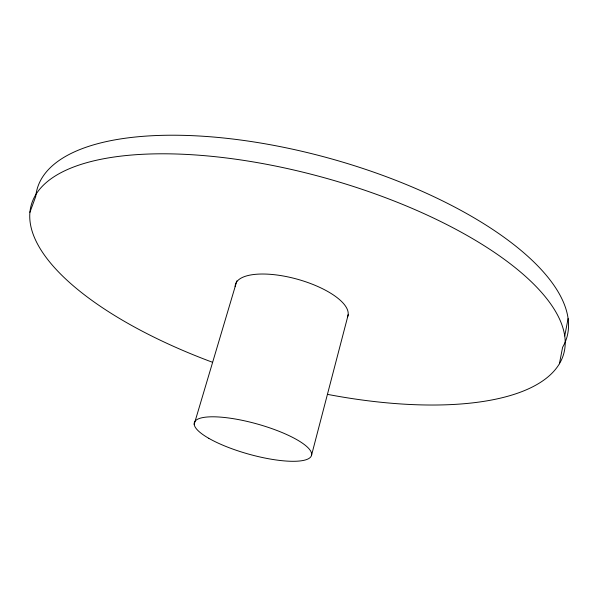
<?xml version="1.0" encoding="UTF-8"?>
<svg xmlns="http://www.w3.org/2000/svg" width="598" height="598" viewBox="0 0 598 598"><rect width="100%" height="100%" fill="white"/><g stroke="black" fill="none" stroke-linecap="round" stroke-linejoin="round"><path stroke-width="0.9" d="M564.729 335.919L568.1 318.577M559.399 363.778L562.613 347.259A275.05 108.26 15.6 0 0 335.553 160.032A275.05 108.26 15.6 0 0 35.745 196.436L29.9 212.327M311.521 455.325L348.305 314.361M194.186 424.318L236.868 280.858M212.425 362.246A276.433 105.136 15.6 0 1 92.974 161.056A276.433 105.136 15.6 0 1 533.618 284.02A276.433 105.136 15.6 0 1 327.51 394.366M235.149 286.644A58.38 21.707 15.6 0 1 296.571 278.997A58.38 21.707 15.6 0 1 347.393 317.224M208.769 438.304A60.832 15.66 15.6 0 0 308.546 458.681A60.832 15.66 15.6 0 0 241.398 420.162A60.832 15.66 15.6 0 0 208.769 438.304"/></g></svg>
